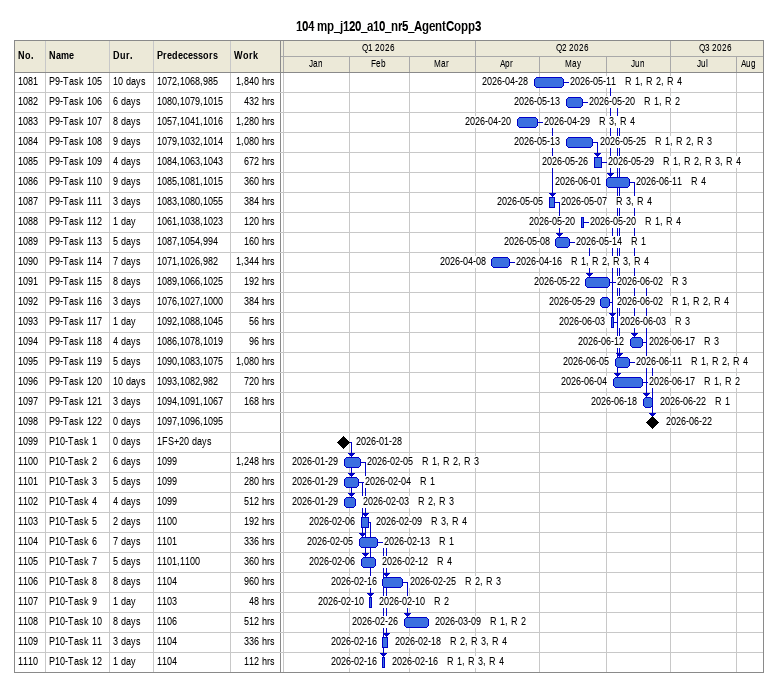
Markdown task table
104 mp_j120_a10_nr5_AgentCopp3

| ID | Task | Duration | Start | Finish | Predecessors | Resources | Work (h) |
|---|---|---|---|---|---|---|---|
| 1081 | P9-Task 105 | 10d | 2026-04-28 | 2026-05-11 | 1072, 1068, 985 | R 1, R 2, R 4 | 1840 |
| 1082 | P9-Task 106 | 6d | 2026-05-13 | 2026-05-20 | 1080, 1079, 1015 | R 1, R 2 | 432 |
| 1083 | P9-Task 107 | 8d | 2026-04-20 | 2026-04-29 | 1057, 1041, 1016 | R 3, R 4 | 1280 |
| 1084 | P9-Task 108 | 9d | 2026-05-13 | 2026-05-25 | 1079, 1032, 1014 | R 1, R 2, R 3 | 1080 |
| 1085 | P9-Task 109 | 4d | 2026-05-26 | 2026-05-29 | 1084, 1063, 1043 | R 1, R 2, R 3, R 4 | 672 |
| 1086 | P9-Task 110 | 9d | 2026-06-01 | 2026-06-11 | 1085, 1081, 1015 | R 4 | 360 |
| 1087 | P9-Task 111 | 3d | 2026-05-05 | 2026-05-07 | 1083, 1080, 1055 | R 3, R 4 | 384 |
| 1088 | P9-Task 112 | 1d | 2026-05-20 | 2026-05-20 | 1061, 1038, 1023 | R 1, R 4 | 120 |
| 1089 | P9-Task 113 | 5d | 2026-05-08 | 2026-05-14 | 1087, 1054, 994 | R 1 | 160 |
| 1090 | P9-Task 114 | 7d | 2026-04-08 | 2026-04-16 | 1071, 1026, 982 | R 1, R 2, R 3, R 4 | 1344 |
| 1091 | P9-Task 115 | 8d | 2026-05-22 | 2026-06-02 | 1089, 1066, 1025 | R 3 | 192 |
| 1092 | P9-Task 116 | 3d | 2026-05-29 | 2026-06-02 | 1076, 1027, 1000 | R 1, R 2, R 4 | 384 |
| 1093 | P9-Task 117 | 1d | 2026-06-03 | 2026-06-03 | 1092, 1088, 1045 | R 3 | 56 |
| 1094 | P9-Task 118 | 4d | 2026-06-12 | 2026-06-17 | 1086, 1078, 1019 | R 3 | 96 |
| 1095 | P9-Task 119 | 5d | 2026-06-05 | 2026-06-11 | 1090, 1083, 1075 | R 1, R 2, R 4 | 1080 |
| 1096 | P9-Task 120 | 10d | 2026-06-04 | 2026-06-17 | 1093, 1082, 982 | R 1, R 2 | 720 |
| 1097 | P9-Task 121 | 3d | 2026-06-18 | 2026-06-22 | 1094, 1091, 1067 | R 1 | 168 |
| 1098 | P9-Task 122 | 0d | 2026-06-22 | 2026-06-22 | 1097, 1096, 1095 |  |  |
| 1099 | P10-Task 1 | 0d | 2026-01-28 | 2026-01-28 | 1FS+20d |  |  |
| 1100 | P10-Task 2 | 6d | 2026-01-29 | 2026-02-05 | 1099 | R 1, R 2, R 3 | 1248 |
| 1101 | P10-Task 3 | 5d | 2026-01-29 | 2026-02-04 | 1099 | R 1 | 280 |
| 1102 | P10-Task 4 | 4d | 2026-01-29 | 2026-02-03 | 1099 | R 2, R 3 | 512 |
| 1103 | P10-Task 5 | 2d | 2026-02-06 | 2026-02-09 | 1100 | R 3, R 4 | 192 |
| 1104 | P10-Task 6 | 7d | 2026-02-05 | 2026-02-13 | 1101 | R 1 | 336 |
| 1105 | P10-Task 7 | 5d | 2026-02-06 | 2026-02-12 | 1101, 1100 | R 4 | 360 |
| 1106 | P10-Task 8 | 8d | 2026-02-16 | 2026-02-25 | 1104 | R 2, R 3 | 960 |
| 1107 | P10-Task 9 | 1d | 2026-02-10 | 2026-02-10 | 1103 | R 2 | 48 |
| 1108 | P10-Task 10 | 8d | 2026-02-26 | 2026-03-09 | 1106 | R 1, R 2 | 512 |
| 1109 | P10-Task 11 | 3d | 2026-02-16 | 2026-02-18 | 1104 | R 2, R 3, R 4 | 336 |
| 1110 | P10-Task 12 | 1d | 2026-02-16 | 2026-02-16 | 1104 | R 1, R 3, R 4 | 112 |
